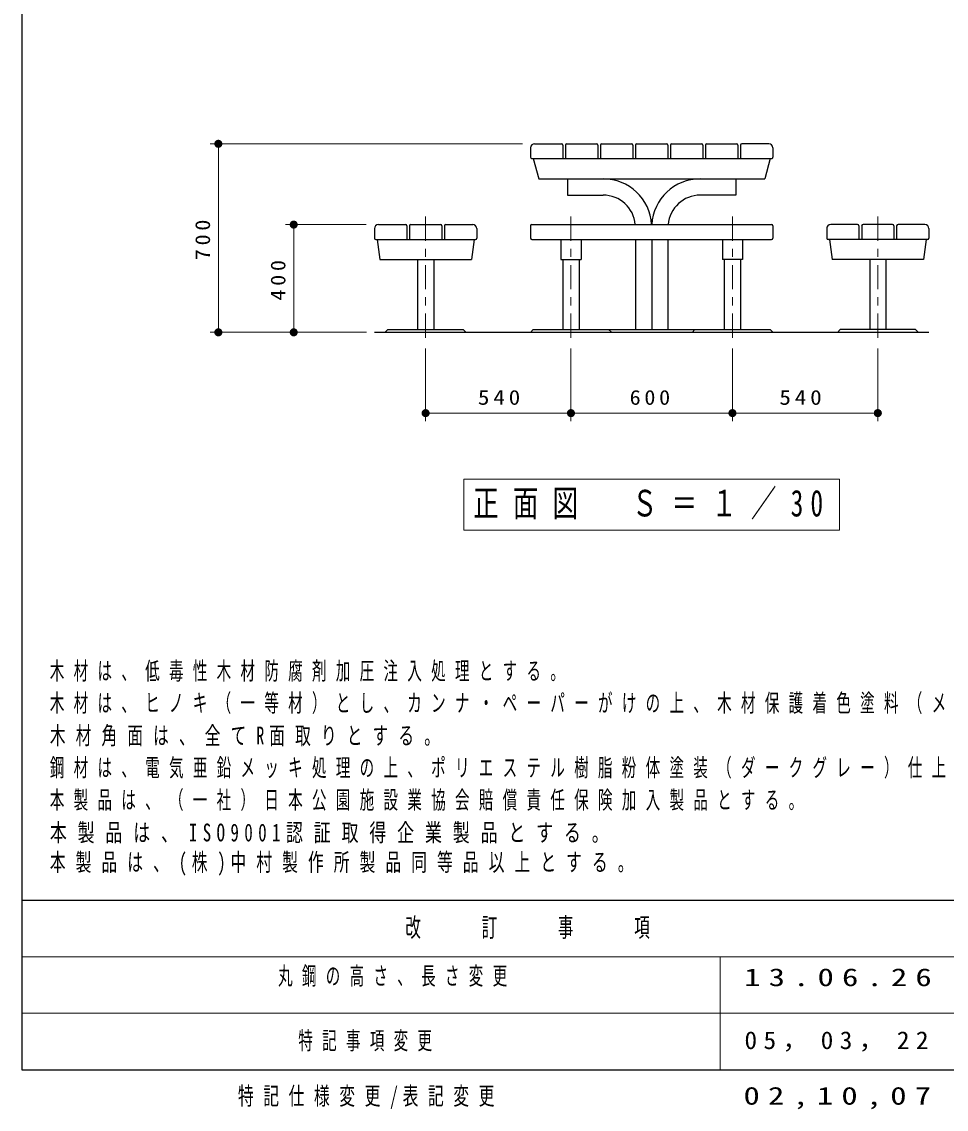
# Model space of a CAD drawing. Units: millimetres on the paper, with parts at other scales. Extents: x -365 to 0, y -5 to 257.
# Drawn here: x -365 to -250.5, y -4.9 to 129.7 of the extents above; entities that cross this region are included whole.
import ezdxf

# ---------------------------------------------------------------- set-up
doc = ezdxf.new("R2010")
doc.units = ezdxf.units.MM
doc.linetypes.add('USER2', pattern=[6, 3, -1, 1, -1])
doc.layers.add('99', color=7, linetype='Continuous')
doc.layers.add('CLASS1', color=3, linetype='Continuous', lineweight=25)
doc.layers.add('NAKAMURA図枠', color=7, linetype='Continuous', lineweight=13)
doc.styles.add('ＭＳ ゴシック', font='')
doc.styles.get('ＭＳ ゴシック').set_extended_font_data('MS Gothic')

# ---------------------------------------------------------------- blocks, each defined once
blk = doc.blocks.new('filled_dot')
at = {"color": 0, "linetype": 'Continuous', "lineweight": -2, "const_width": 1.25}
blk.add_lwpolyline([(-0.625, 0, 1), (0.625, 0, 1)], format="xyb", close=True, dxfattribs=at)

msp = doc.modelspace()

# ---------------------------------------------------------------- linework, layer by layer
at = {"layer": 'CLASS1', "color": 7, "lineweight": 13}
for p, q in [((-302.985, 114.606), (-341.652, 114.606)), ((-340.652, 91.273), (-340.652, 114.606)), ((-322.361, 104.606), (-332.319, 104.606)), ((-331.318, 91.273), (-331.318, 104.606)), ((-322.319, 91.273), (-341.652, 91.273)), ((-322.319, 91.273), (-332.319, 91.273)), ((-314.985, 89.273), (-314.985, 80.273)), ((-296.985, 89.273), (-296.985, 80.273)), ((-276.985, 89.273), (-276.985, 80.273)), ((-258.985, 89.273), (-258.985, 80.273)), ((-296.985, 81.273), (-314.985, 81.273)), ((-276.985, 81.273), (-296.985, 81.273)), ((-258.985, 81.273), (-276.985, 81.273)), ((-263.735, 73.089), (-310.235, 73.089)), ((-310.235, 73.089), (-310.235, 66.789)), ((-263.735, 66.789), (-263.735, 73.089)), ((-310.235, 66.789), (-263.735, 66.789))]:
    msp.add_line(p, q, dxfattribs=at)
at = {"layer": 'CLASS1'}
for p, q in [((-301.485, 114.606), (-298.152, 114.606)), ((-297.985, 114.439), (-297.985, 112.773)), ((-297.652, 114.439), (-297.652, 112.773)), ((-297.485, 114.606), (-293.819, 114.606)), ((-293.652, 114.439), (-293.652, 112.773)), ((-293.319, 114.439), (-293.319, 112.773)), ((-293.152, 114.606), (-289.485, 114.606)), ((-289.319, 114.439), (-289.319, 112.773)), ((-288.985, 114.439), (-288.985, 112.773)), ((-288.819, 114.606), (-285.152, 114.606)), ((-284.985, 114.439), (-284.985, 112.773)), ((-284.652, 114.439), (-284.652, 112.773)), ((-284.485, 114.606), (-280.819, 114.606)), ((-280.652, 114.439), (-280.652, 112.773)), ((-280.319, 114.439), (-280.319, 112.773)), ((-280.152, 114.606), (-276.485, 114.606)), ((-276.319, 114.439), (-276.319, 112.773)), ((-275.985, 114.439), (-275.985, 112.773)), ((-272.485, 114.606), (-275.819, 114.606)), ((-301.985, 114.106), (-301.985, 112.939)), ((-271.985, 114.106), (-271.985, 112.939)), ((-301.819, 112.773), (-272.152, 112.773)), ((-301.652, 112.772), (-300.982, 110.272)), ((-272.318, 112.773), (-272.988, 110.273)), ((-300.983, 110.273), (-272.988, 110.273)), ((-297.419, 110.273), (-297.419, 108.256)), ((-276.552, 110.273), (-276.552, 108.256)), ((-297.419, 108.256), (-292.992, 108.256)), ((-276.552, 108.256), (-280.979, 108.256)), ((-321.318, 104.106), (-321.318, 102.939)), ((-320.819, 104.606), (-317.485, 104.606)), ((-317.318, 104.439), (-317.318, 102.773)), ((-316.985, 104.439), (-316.985, 102.773)), ((-316.819, 104.606), (-313.152, 104.606)), ((-312.985, 104.439), (-312.985, 102.773)), ((-312.652, 104.439), (-312.652, 102.773)), ((-312.485, 104.606), (-309.152, 104.606)), ((-308.652, 104.106), (-308.652, 102.939)), ((-301.985, 104.439), (-301.985, 102.939)), ((-301.819, 104.606), (-272.152, 104.606)), ((-271.985, 104.439), (-271.985, 102.939)), ((-265.319, 104.106), (-265.319, 102.939)), ((-261.485, 104.606), (-264.819, 104.606)), ((-261.319, 104.439), (-261.319, 102.773)), ((-260.985, 104.439), (-260.985, 102.773)), ((-257.152, 104.606), (-260.819, 104.606)), ((-256.985, 104.439), (-256.985, 102.773)), ((-256.652, 104.439), (-256.652, 102.773)), ((-253.152, 104.606), (-256.485, 104.606)), ((-252.652, 104.106), (-252.652, 102.939)), ((-321.152, 102.773), (-308.819, 102.773)), ((-320.985, 102.773), (-320.648, 100.273)), ((-308.985, 102.773), (-309.322, 100.273)), ((-301.819, 102.773), (-272.152, 102.773)), ((-298.235, 102.773), (-298.235, 100.273)), ((-295.735, 102.773), (-295.735, 100.273)), ((-289.002, 102.773), (-289.002, 91.606)), ((-286.985, 102.773), (-286.985, 91.606)), ((-284.969, 102.773), (-284.969, 91.606)), ((-278.235, 102.773), (-278.235, 100.273)), ((-275.735, 102.773), (-275.735, 100.273)), ((-252.819, 102.773), (-265.152, 102.773)), ((-264.985, 102.772), (-264.649, 100.272)), ((-252.985, 102.773), (-253.322, 100.273)), ((-320.649, 100.273), (-309.322, 100.273)), ((-315.993, 100.273), (-315.993, 91.606)), ((-313.977, 100.273), (-313.977, 91.606)), ((-298.235, 100.273), (-295.735, 100.273)), ((-297.993, 100.273), (-297.993, 91.606)), ((-295.977, 100.273), (-295.977, 91.606)), ((-275.735, 100.273), (-278.235, 100.273)), ((-277.993, 100.273), (-277.993, 91.606)), ((-275.977, 100.273), (-275.977, 91.606)), ((-253.322, 100.273), (-264.649, 100.273)), ((-259.994, 100.273), (-259.994, 91.606)), ((-257.977, 100.273), (-257.977, 91.606)), ((-319.985, 91.273), (-319.652, 91.606)), ((-319.652, 91.606), (-310.319, 91.606)), ((-310.319, 91.606), (-309.985, 91.273)), ((-301.985, 91.272), (-301.652, 91.606)), ((-301.652, 91.606), (-292.319, 91.606)), ((-294.985, 91.606), (-278.985, 91.606)), ((-292.319, 91.606), (-291.985, 91.273)), ((-281.652, 91.606), (-281.985, 91.272)), ((-281.652, 91.606), (-272.319, 91.606)), ((-272.318, 91.606), (-271.985, 91.273)), ((-263.985, 91.272), (-263.652, 91.606)), ((-254.319, 91.606), (-263.652, 91.606)), ((-254.319, 91.606), (-253.985, 91.273)), ((-321.319, 91.273), (-252.652, 91.273))]:
    msp.add_line(p, q, dxfattribs=at)
at = {"layer": 'CLASS1', "color": 7, "linetype": 'USER2', "lineweight": 13}
for p, q in [((-314.985, 105.606), (-314.985, 90.273)), ((-296.985, 105.606), (-296.985, 90.273)), ((-276.985, 105.606), (-276.985, 90.273)), ((-258.985, 105.606), (-258.985, 90.273))]:
    msp.add_line(p, q, dxfattribs=at)
at = {"layer": 'CLASS1'}
for centre, radius, start, end in [((-301.485, 114.106), 0.5, 89.99998, 179.99996), ((-298.152, 114.439), 0.167, 0, 89.99998), ((-297.485, 114.439), 0.167, 89.99998, 179.99996), ((-293.819, 114.439), 0.167, 0, 89.99998), ((-293.152, 114.439), 0.167, 89.99998, 179.99996), ((-289.485, 114.439), 0.167, 0, 89.99998), ((-288.819, 114.439), 0.167, 89.99998, 179.99996), ((-285.152, 114.439), 0.167, 0, 89.99998), ((-284.485, 114.439), 0.167, 89.99998, 179.99996), ((-280.819, 114.439), 0.167, 0, 89.99998), ((-280.152, 114.439), 0.167, 89.99998, 179.99996), ((-276.485, 114.439), 0.167, 0, 89.99998), ((-275.819, 114.439), 0.167, 89.99998, 179.99996), ((-272.485, 114.106), 0.5, 0, 89.99998), ((-301.819, 112.939), 0.167, 179.99998, 270.00003), ((-272.152, 112.939), 0.167, 269.99996, 0), ((-292.992, 104.266), 6.007, 3.24496, 89.99998), ((-280.979, 104.266), 6.007, 89.99998, 176.75501), ((-292.992, 104.266), 3.99, 4.88837, 89.99998), ((-280.979, 104.266), 3.99, 89.99998, 175.1116), ((-320.818, 104.106), 0.5, 89.99998, 179.99996), ((-317.485, 104.439), 0.167, 0, 89.99998), ((-316.818, 104.439), 0.167, 89.99998, 179.99996), ((-313.152, 104.439), 0.167, 0, 89.99998), ((-312.485, 104.439), 0.167, 89.99998, 179.99996), ((-309.152, 104.106), 0.5, 0, 89.99998), ((-301.819, 104.439), 0.167, 89.99998, 179.99996), ((-272.152, 104.439), 0.167, 0, 89.99998), ((-264.819, 104.106), 0.5, 89.99998, 179.99996), ((-261.485, 104.439), 0.167, 0, 89.99998), ((-260.819, 104.439), 0.167, 89.99998, 179.99996), ((-257.152, 104.439), 0.167, 0, 89.99998), ((-256.485, 104.439), 0.167, 89.99998, 179.99996), ((-253.152, 104.106), 0.5, 0, 89.99998), ((-321.152, 102.939), 0.167, 179.99998, 270.00003), ((-308.819, 102.939), 0.167, 270.00002, 0), ((-301.819, 102.939), 0.167, 179.99998, 270.00003), ((-272.152, 102.939), 0.167, 270.00002, 0), ((-265.152, 102.939), 0.167, 179.99996, 269.99995), ((-252.819, 102.939), 0.167, 269.99996, 0)]:
    msp.add_arc(centre, radius, start, end, dxfattribs=at)
at = {"layer": 'NAKAMURA図枠', "color": 20, "lineweight": 25}
for p, q in [((-365, 257), (-365, 0)), ((-365, 21), (0, 21)), ((-365, 0), (0, 0))]:
    msp.add_line(p, q, dxfattribs=at)
at = {"layer": 'NAKAMURA図枠'}
for p, q in [((-365, 14), (-238.5, 14)), ((-278.5, 14), (-278.5, 0)), ((-365, 7), (-238.5, 7))]:
    msp.add_line(p, q, dxfattribs=at)

# ---------------------------------------------------------------- block references
at = {"layer": 'CLASS1', "color": 7, "lineweight": 13, "xscale": 0.4, "yscale": 0.4}
for p, rotation in [((-340.652, 114.606), 270), ((-331.318, 104.606), 270), ((-340.652, 91.273), 90), ((-331.318, 91.273), 90), ((-296.985, 81.273), 180), ((-276.985, 81.273), 180), ((-258.985, 81.273), 180)]:
    msp.add_blockref('filled_dot', p, dxfattribs=dict(at, rotation=rotation))
msp.add_blockref('filled_dot', (-314.985, 81.273), dxfattribs=at)

# ---------------------------------------------------------------- texts
at = {"layer": '99', "char_height": 2.199, "style": 'ＭＳ ゴシック'}
for s, insert, attachment_point in [('\\T1.64;\\W0.6;丸鋼の高さ、長さ変更', (-333.255, 12.73), 1), ('\\T1.5;\\W1.35;13.06.26', (-275.536, 12.553), 1), ('\\T1.64;\\W0.6;特記事項変更', (-330.75, 3.5), 4), ('\\T1.5;\\W1.05;05，03，22', (-275.5, 3.5), 4), ('\\T1.61;\\W0.65;特記仕様変更/表記変更', (-321.75, -3.5), 5), ('\\T1.5;\\W1.35;02,10,07', (-263.5, -3.5), 5)]:
    msp.add_mtext(s, dxfattribs=dict(at, insert=insert, attachment_point=attachment_point))
at = {"layer": 'CLASS1', "color": 7, "char_height": 1.833, "attachment_point": 8, "rotation": 90, "style": 'ＭＳ ゴシック'}
for s, insert in [('\\T1.33;\\W1.1;700', (-341.652, 102.939)), ('\\T1.33;\\W1.1;400', (-332.318, 97.939))]:
    msp.add_mtext(s, dxfattribs=dict(at, insert=insert))
at = {"layer": 'CLASS1', "color": 7, "style": 'ＭＳ ゴシック'}
for s, insert, char_height, attachment_point in [('\\T1.33;\\W1.15;540', (-305.652, 82.273), 1.833, 8), ('\\T1.33;\\W1.1;600', (-286.985, 82.273), 1.833, 8), ('\\T1.33;\\W1.15;540', (-268.319, 82.273), 1.833, 8), ('\\T1.56;\\W0.7;正面図\u3000Ｓ＝１／30', (-286.985, 69.939), 3.299, 5), ('\\T1.64;\\W0.6;木材は、低毒性木材防腐剤加圧注入処理とする。', (-361.523, 48.022), 2.199, 7), ('\\T1.64;\\W0.6;木材は、ヒノキ（一等材）とし、カンナ・ペーパーがけの上、木材保護着色塗料（メイプル）塗装仕上げとする。', (-361.523, 44.022), 2.199, 7), ('\\T1.64;\\W0.65;木材角面は、全てR面取りとする。', (-361.523, 40.022), 2.199, 7), ('\\T1.64;\\W0.6;鋼材は、電気亜鉛メッキ処理の上、ポリエステル樹脂粉体塗装（ダークグレー）仕上げとする。', (-361.523, 36.022), 2.199, 7), ('\\T1.64;\\W0.6;本製品は、（一社）日本公園施設業協会賠償責任保険加入製品とする。', (-361.523, 32.022), 2.199, 7), ('\\T1.64;\\W0.7;本製品は、ISO9001認証取得企業製品とする。', (-361.523, 28.022), 2.199, 7), ('\\T1.64;\\W0.65;本製品は、(株)中村製作所製品同等品以上とする。', (-361.523, 24.022), 2.199, 7)]:
    msp.add_mtext(s, dxfattribs=dict(at, insert=insert, char_height=char_height, attachment_point=attachment_point))
at = {"layer": 'NAKAMURA図枠', "insert": (-301.75, 17.5), "char_height": 2.346, "attachment_point": 5, "style": 'ＭＳ ゴシック'}
msp.add_mtext('\\T1.64;\\W0.6;改\u3000\u3000訂\u3000\u3000事\u3000\u3000項', dxfattribs=at)

doc.saveas('drawing.dxf')
